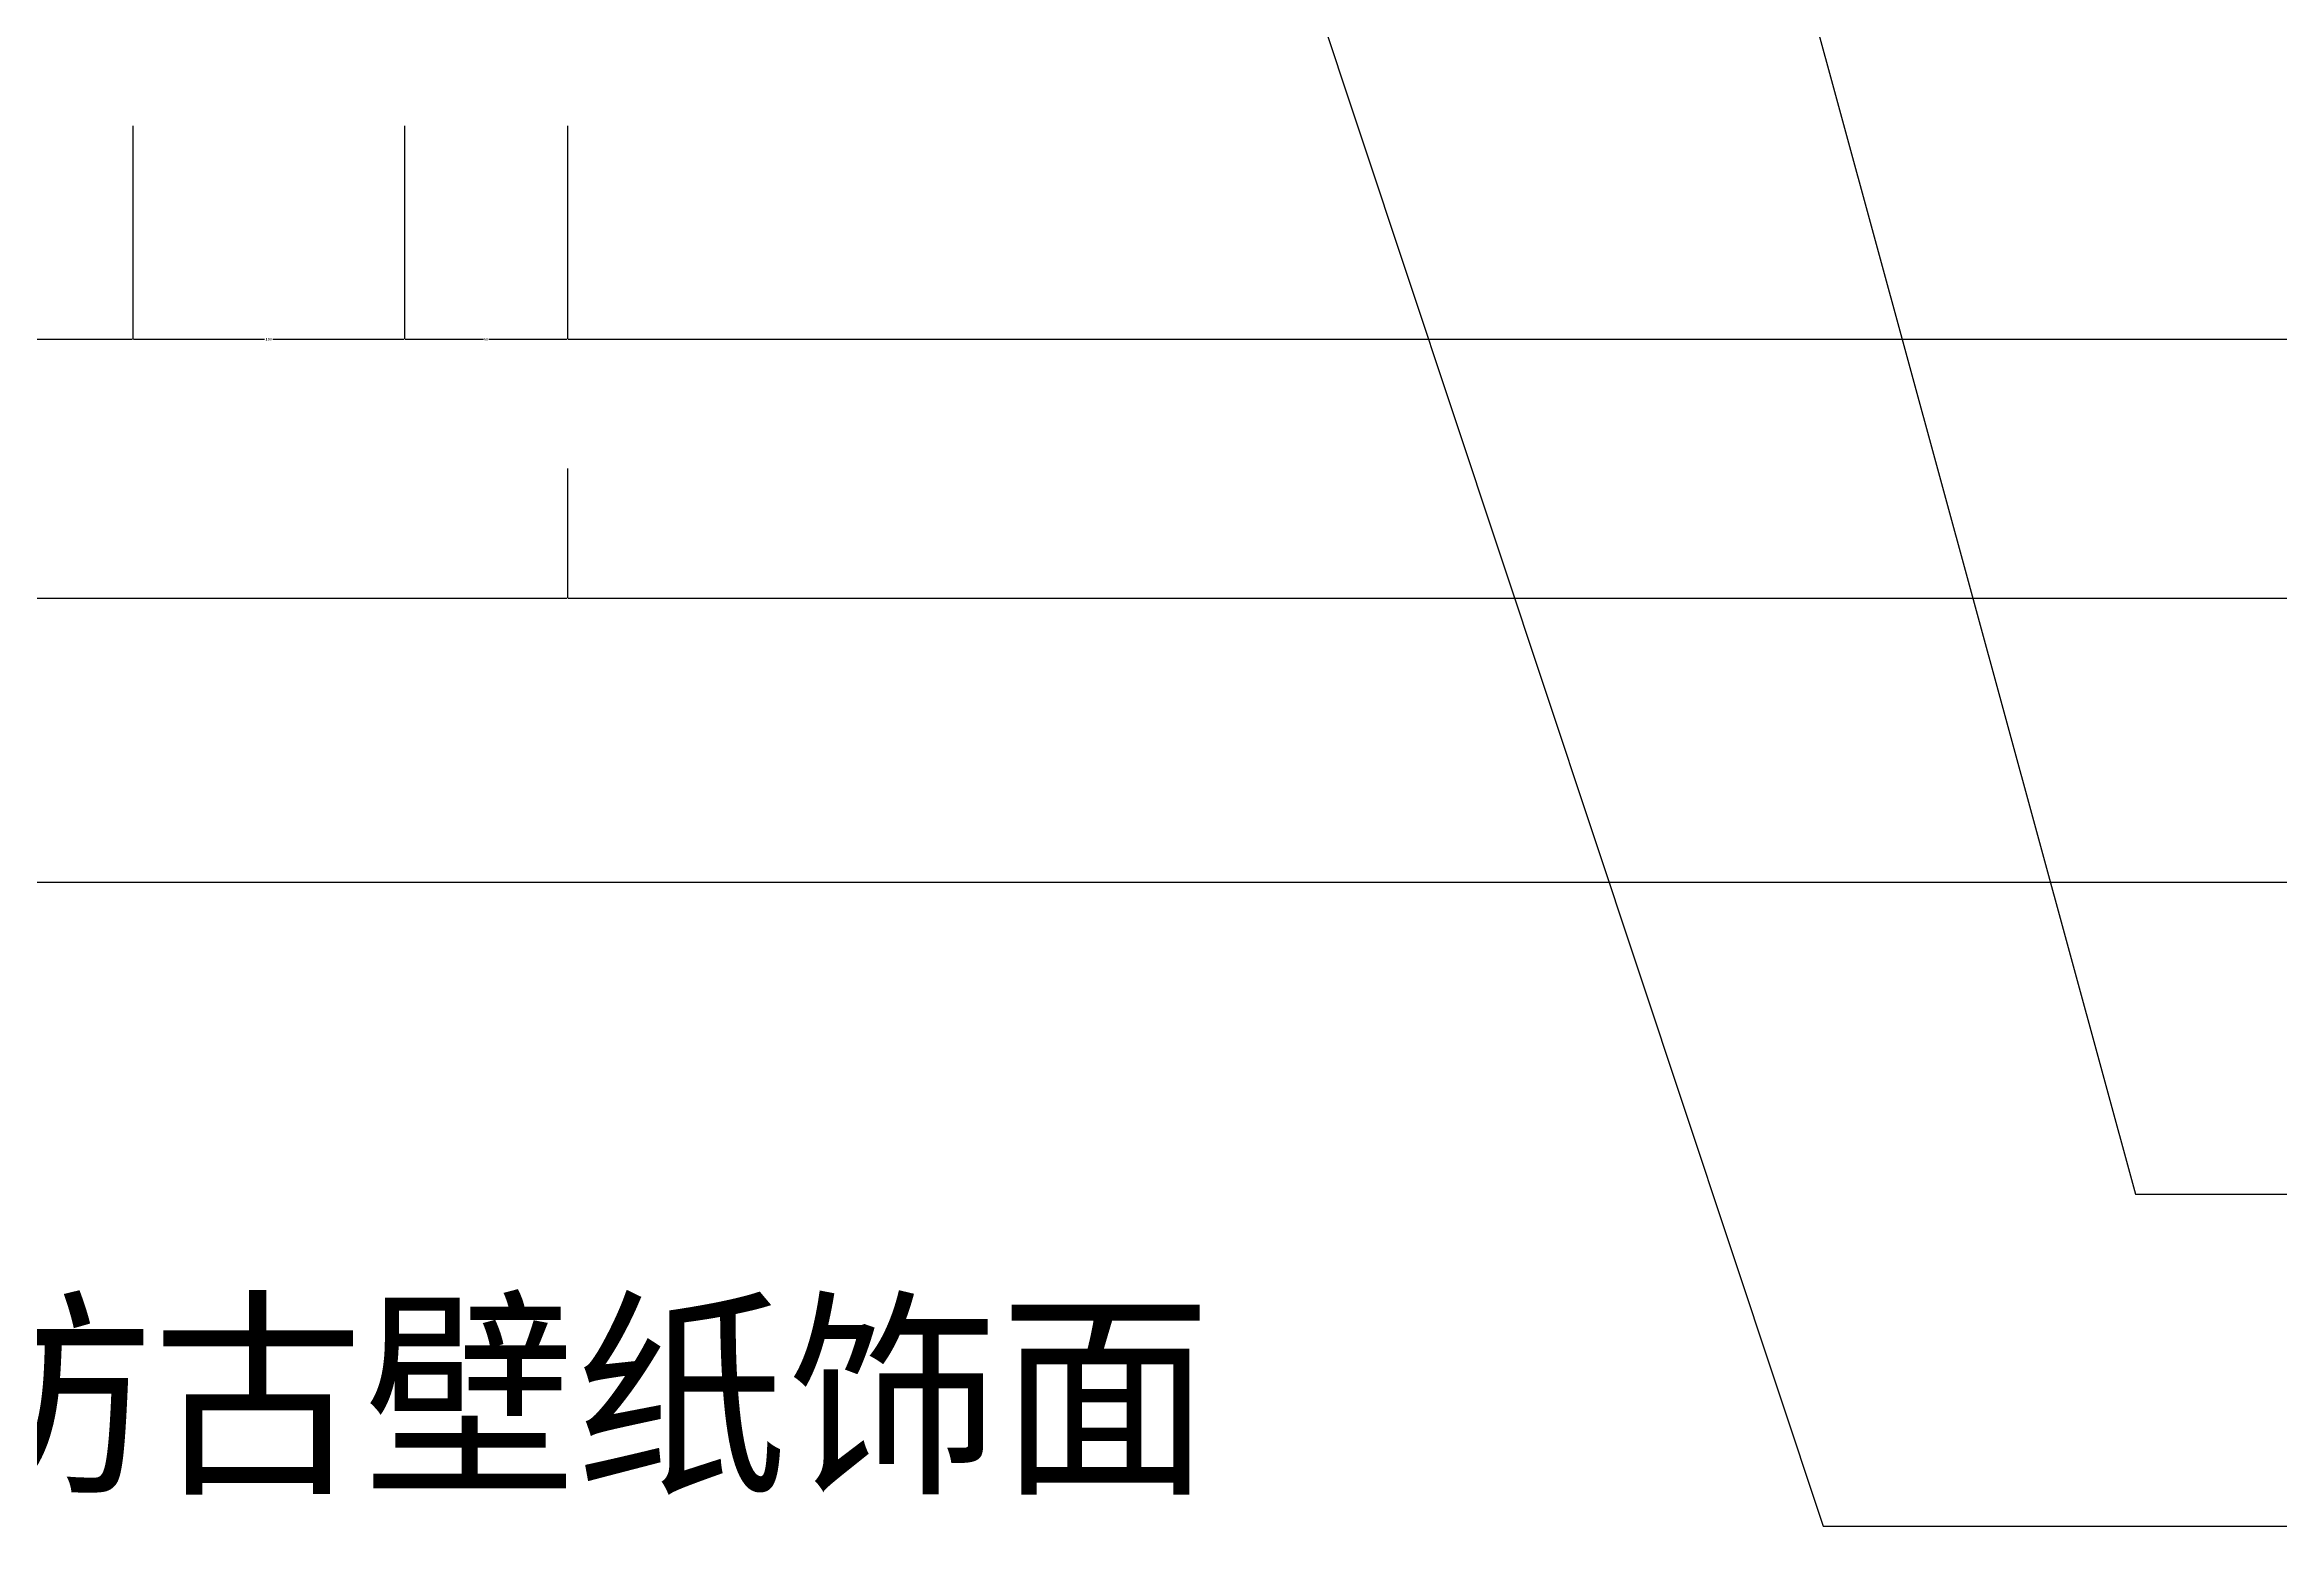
# Model space of a CAD drawing. Header units: metres. Extents: x 196 to 5438, y 102 to 7180.
# Drawn here: x 986 to 1809, y 2375 to 2920 of the extents above; entities that cross this region are included whole.
import ezdxf

# ---------------------------------------------------------------- set-up
doc = ezdxf.new("R2010")
doc.units = ezdxf.units.M
doc.layers.add('DIM', color=3, linetype='Continuous')
doc.layers.add('TEXT', color=3, linetype='Continuous')
doc.dimstyles.get("Standard").update_dxf_attribs({"dimtxt": 2.5, "dimasz": 2.5, "dimexe": 1.25, "dimexo": 0.625, "dimtad": 1, "dimcen": 2.5, "dimazin": 3, "dimtfac": 1, "dimtmove": 0, "dimatfit": 3})

# ---------------------------------------------------------------- blocks, each defined once
blk = doc.blocks.new('*D2')
for p, q in [((1018.76, 2890.48), (1018.76, 2811.87)), ((1118.76, 2890.48), (1118.76, 2811.87)), ((1019.01, 2811.87), (1067.26, 2811.87)), ((1070.26, 2811.87), (1118.51, 2811.87))]:
    blk.add_line(p, q)
at = {"layer": 'Defpoints'}
for p in [(1018.76, 2890.48), (1118.76, 2890.48), (1018.76, 2811.87)]:
    blk.add_point(p, dxfattribs=at)
at = {"layer": 'DIM', "insert": (1068.76, 2811.87), "char_height": 1, "attachment_point": 5}
blk.add_mtext('100', dxfattribs=at)
blk = doc.blocks.new('*D3')
for p, q in [((488.76, 2764.25), (488.76, 2716.54)), ((1178.76, 2764.25), (1178.76, 2716.54)), ((489.01, 2716.54), (832.26, 2716.54)), ((835.26, 2716.54), (1178.51, 2716.54))]:
    blk.add_line(p, q)
at = {"layer": 'Defpoints'}
for p in [(488.76, 2764.25), (1178.76, 2764.25), (488.76, 2716.54)]:
    blk.add_point(p, dxfattribs=at)
at = {"layer": 'DIM', "insert": (833.76, 2716.54), "char_height": 1, "attachment_point": 5}
blk.add_mtext('690', dxfattribs=at)
blk = doc.blocks.new('*D5')
for p, q in [((488.76, 2668.92), (488.76, 2612.02)), ((3788.76, 2668.92), (3788.76, 2612.02)), ((489.01, 2612.02), (2136.76, 2612.02)), ((2140.76, 2612.02), (3788.51, 2612.02))]:
    blk.add_line(p, q)
at = {"layer": 'Defpoints'}
for p in [(488.76, 2668.92), (3788.76, 2668.92), (488.76, 2612.02)]:
    blk.add_point(p, dxfattribs=at)
at = {"layer": 'DIM', "insert": (2138.76, 2612.02), "char_height": 1, "attachment_point": 5}
blk.add_mtext('3300', dxfattribs=at)
blk = doc.blocks.new('*D19')
for p, q in [((898.76, 2890.48), (898.76, 2811.87)), ((1018.76, 2890.48), (1018.76, 2811.87)), ((899.01, 2811.87), (957.26, 2811.87)), ((960.26, 2811.87), (1018.51, 2811.87))]:
    blk.add_line(p, q)
at = {"layer": 'Defpoints'}
for p in [(898.76, 2890.48), (1018.76, 2890.48), (898.76, 2811.87)]:
    blk.add_point(p, dxfattribs=at)
at = {"layer": 'DIM', "insert": (958.76, 2811.87), "char_height": 1, "attachment_point": 5}
blk.add_mtext('120', dxfattribs=at)
blk = doc.blocks.new('*D31')
for p, q in [((1178.76, 2890.48), (1178.76, 2811.87)), ((3098.76, 2890.48), (3098.76, 2811.87)), ((1179.01, 2811.87), (2136.76, 2811.87)), ((2140.76, 2811.87), (3098.51, 2811.87))]:
    blk.add_line(p, q)
at = {"layer": 'Defpoints'}
for p in [(1178.76, 2890.48), (3098.76, 2890.48), (1178.76, 2811.87)]:
    blk.add_point(p, dxfattribs=at)
at = {"layer": 'DIM', "insert": (2138.76, 2811.87), "char_height": 1, "attachment_point": 5}
blk.add_mtext('1920', dxfattribs=at)
blk = doc.blocks.new('*D32')
for p, q in [((1178.76, 2764.25), (1178.76, 2716.54)), ((3098.76, 2764.25), (3098.76, 2716.54)), ((1179.01, 2716.54), (2136.76, 2716.54)), ((2140.76, 2716.54), (3098.51, 2716.54))]:
    blk.add_line(p, q)
at = {"layer": 'Defpoints'}
for p in [(1178.76, 2764.25), (3098.76, 2764.25), (1178.76, 2716.54)]:
    blk.add_point(p, dxfattribs=at)
at = {"layer": 'DIM', "insert": (2138.76, 2716.54), "char_height": 1, "attachment_point": 5}
blk.add_mtext('1920', dxfattribs=at)
blk = doc.blocks.new('*D35')
for p, q in [((1118.76, 2890.48), (1118.76, 2811.87)), ((1178.76, 2890.48), (1178.76, 2811.87)), ((1119.01, 2811.87), (1147.76, 2811.87)), ((1149.76, 2811.87), (1178.51, 2811.87))]:
    blk.add_line(p, q)
at = {"layer": 'Defpoints'}
for p in [(1118.76, 2890.48), (1178.76, 2890.48), (1118.76, 2811.87)]:
    blk.add_point(p, dxfattribs=at)
at = {"layer": 'DIM', "insert": (1148.76, 2811.87), "char_height": 1, "attachment_point": 5}
blk.add_mtext('60', dxfattribs=at)

msp = doc.modelspace()

# ---------------------------------------------------------------- texts
at = {"layer": 'TEXT'}
msp.add_text('仿古壁纸饰面', height=60, dxfattribs=at).set_placement((947.72, 2393.09))

# ---------------------------------------------------------------- dimensions: what is measured, and where the dimension line sits
at = {"layer": 'DIM'}
for base, p1, p2, picture, middle in [((898.76, 2811.87), (898.76, 2890.48), (1018.76, 2890.48), '*D19', (958.76, 2811.87)), ((1018.76, 2811.87), (1018.76, 2890.48), (1118.76, 2890.48), '*D2', (1068.76, 2811.87)), ((1118.76, 2811.87), (1118.76, 2890.48), (1178.76, 2890.48), '*D35', (1148.76, 2811.87)), ((1178.76, 2811.87), (1178.76, 2890.48), (3098.76, 2890.48), '*D31', (2138.76, 2811.87)), ((488.76, 2716.54), (488.76, 2764.25), (1178.76, 2764.25), '*D3', (833.76, 2716.54)), ((1178.76, 2716.54), (1178.76, 2764.25), (3098.76, 2764.25), '*D32', (2138.76, 2716.54)), ((488.76, 2612.02), (488.76, 2668.92), (3788.76, 2668.92), '*D5', (2138.76, 2612.02))]:
    dim = msp.add_linear_dim(base=base, p1=p1, p2=p2, dimstyle='Standard', dxfattribs=at)
    dim.commit()
    dim.dimension.update_dxf_attribs({"geometry": picture, "text_midpoint": middle})

# ---------------------------------------------------------------- leaders
for points in [[(1397.44, 3810.32), (1755.9, 2497.1), (1845.43, 2497.1)], [(1340.08, 3280.19), (1640.87, 2374.83), (1839.38, 2374.83)]]:
    msp.add_leader(points, dimstyle='Standard', dxfattribs=at)

doc.saveas('drawing.dxf')
